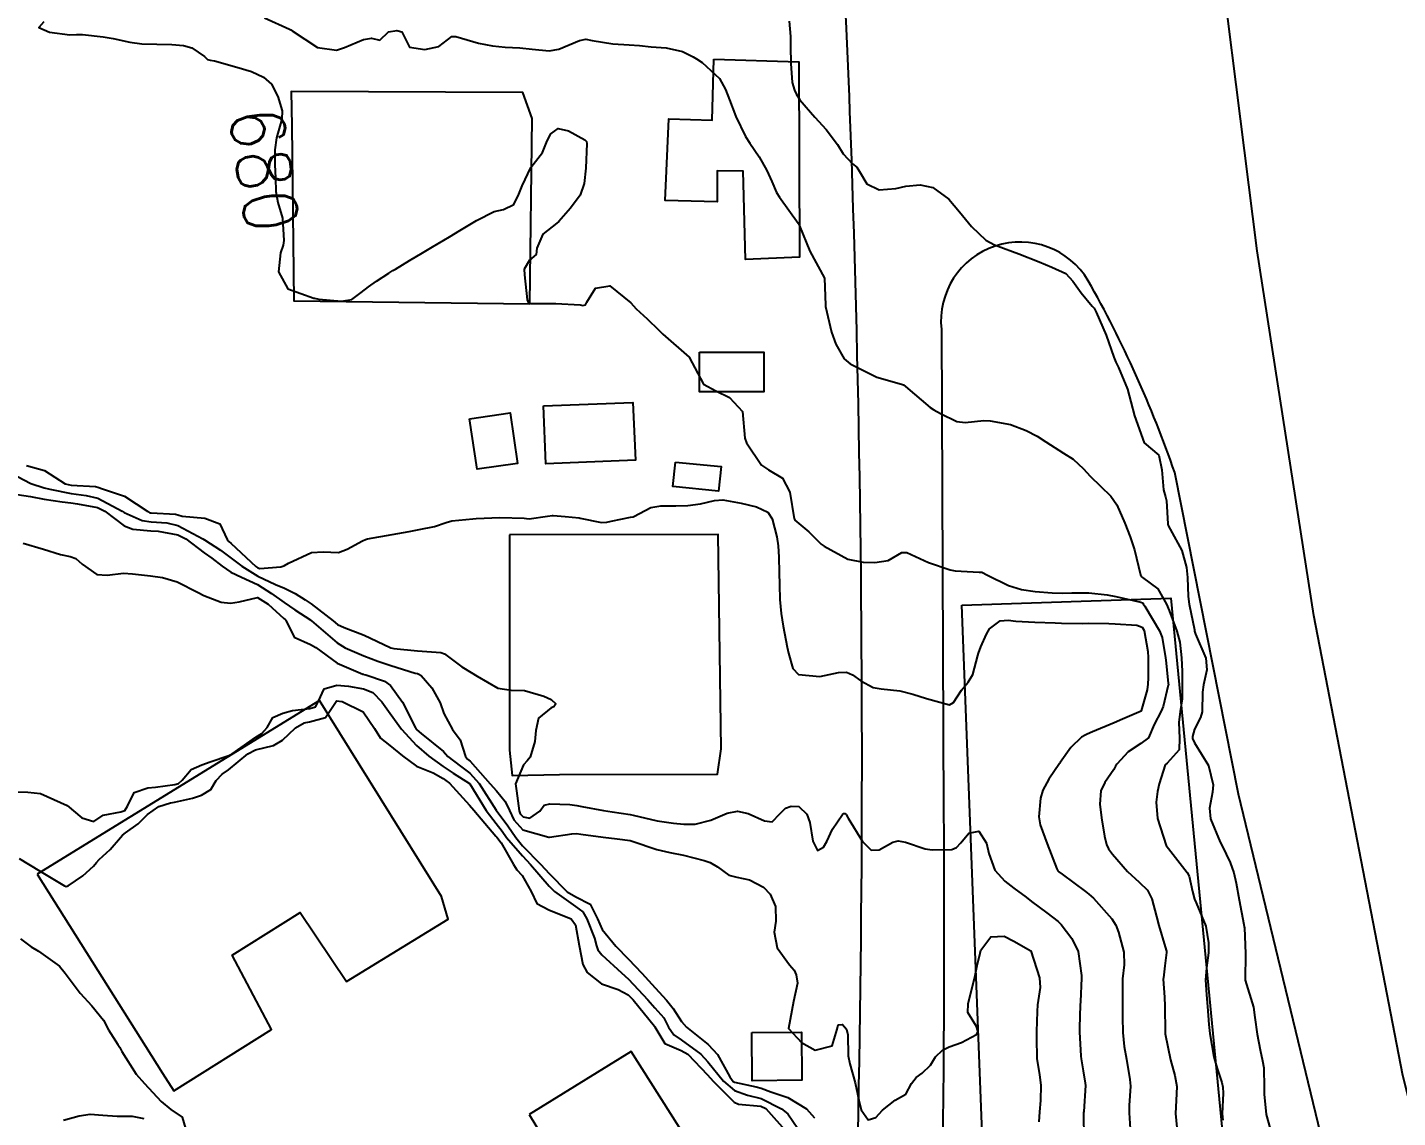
# Model space of a CAD drawing. Header units: metres. Extents: x 292545 to 299085, y 7450245 to 7463078.
# Drawn here: x 296191.8 to 296294, y 7455026 to 7455107.3 of the extents above; entities that cross this region are included whole.
import ezdxf
from ezdxf.enums import TextEntityAlignment as Align

# ---------------------------------------------------------------- set-up
doc = ezdxf.new("R2010")
doc.units = ezdxf.units.M
for name, color, linetype in [('Cotas', 45, 'Continuous'), ('Curvas de Nivel 1m', 11, 'Continuous'), ('Curvas de Nivel 5m', 15, 'Continuous'), ('Edificações', 30, 'Continuous'), ('Vias Primárias', 230, 'Continuous')]:
    doc.layers.add(name, color=color, linetype=linetype)
doc.styles.add('Style-STANDARD', font='STANDARD.shx')

msp = doc.modelspace()

# ---------------------------------------------------------------- linework, layer by layer
at = {"layer": 'Curvas de Nivel 1m', "flags": 128}
for points, elevation in [([(296209.46, 7455108.01), (296211.34, 7455107.16), (296211.44, 7455107.12), (296211.54, 7455107.05), (296213.43, 7455105.79), (296214.84, 7455105.61), (296215.43, 7455105.79), (296216.85, 7455106.4), (296217.44, 7455106.5), (296218.07, 7455106.34), (296218.72, 7455106.97), (296219.34, 7455107.07), (296219.44, 7455107.05), (296219.7, 7455106.96), (296220.29, 7455105.81), (296221.43, 7455105.65), (296222.48, 7455105.87), (296223.44, 7455106.61), (296223.73, 7455106.62), (296225.44, 7455106.13), (296226.48, 7455105.92), (296227.43, 7455105.83), (296228.5, 7455105.78), (296229.43, 7455105.67), (296230.71, 7455105.55), (296231.43, 7455105.68), (296232.95, 7455106.31), (296233.44, 7455106.41), (296233.9, 7455106.32), (296235.44, 7455106.07), (296236.67, 7455105.99), (296237.44, 7455105.95), (296238.31, 7455105.85), (296239.43, 7455105.78), (296240.64, 7455105.49), (296241.43, 7455105.11), (296241.69, 7455104.96), (296242.12, 7455104.69), (296243.41, 7455103.49), (296243.86, 7455102.67), (296244.15, 7455101.9), (296244.62, 7455100.66), (296245.35, 7455099.15), (296245.66, 7455098.65), (296246.35, 7455097.63), (296246.93, 7455096.63), (296247.31, 7455095.79), (296247.66, 7455094.98), (296247.87, 7455094.62), (296249.27, 7455092.7), (296249.33, 7455092.6), (296249.37, 7455092.5), (296250.13, 7455090.59), (296251.23, 7455088.58), (296251.3, 7455086.58), (296251.32, 7455086.47), (296251.76, 7455084.57), (296252.08, 7455083.66), (296252.7, 7455082.56), (296253.15, 7455082.2), (296254.24, 7455081.64), (296255.14, 7455081.19), (296256.97, 7455080.68), (296257.13, 7455080.62), (296257.28, 7455080.51), (296259.12, 7455078.94), (296259.39, 7455078.76), (296259.88, 7455078.48), (296261.1, 7455077.9), (296261.73, 7455077.83), (296263.11, 7455077.96), (296263.59, 7455077.95), (296265.1, 7455077.66), (296266.28, 7455077.21), (296267.09, 7455076.8), (296267.75, 7455076.38), (296269.07, 7455075.54), (296269.79, 7455075.08), (296270.54, 7455074.35), (296271.05, 7455073.81), (296272.59, 7455072.32), (296273.03, 7455071.68), (296273.64, 7455070.31), (296274.03, 7455069.28), (296274.35, 7455068.31), (296274.81, 7455066.45), (296274.9, 7455066.3), (296274.96, 7455066.26), (296276.09, 7455065.42), (296276.74, 7455064.27), (296276.94, 7455063.79), (296277.51, 7455062.26), (296277.73, 7455061.44), (296277.87, 7455060.26), (296277.9, 7455059.24), (296277.92, 7455058.26), (296277.9, 7455057.21), (296277.76, 7455056.26), (296277.65, 7455055.44), (296277.72, 7455054.26), (296277.68, 7455053.39), (296276.8, 7455052.41), (296276.65, 7455052.27), (296276.2, 7455050.86), (296276.07, 7455050.28), (296275.97, 7455049.49), (296276.06, 7455048.28), (296276.72, 7455046.27), (296278.28, 7455044.25), (296278.42, 7455043.97), (296278.69, 7455042.83), (296278.84, 7455042.25), (296278.96, 7455041.97), (296279.67, 7455040.24), (296279.88, 7455039), (296279.86, 7455038.24), (296279.72, 7455037.13), (296279.65, 7455036.24), (296279.72, 7455035.11), (296279.81, 7455034.24), (296279.89, 7455032.91), (296279.96, 7455032.24), (296280.27, 7455030.5), (296280.34, 7455030.23), (296280.53, 7455029.63), (296280.87, 7455028.57), (296280.94, 7455028.23), (296280.96, 7455027.77), (296280.9, 7455026.23), (296280.95, 7455025.76)], 679), ([(296248.6, 7455107.76), (296248.69, 7455106.61), (296248.69, 7455105.86), (296248.72, 7455104.61), (296248.82, 7455103.19), (296248.99, 7455102.61), (296249.12, 7455102.33), (296249.39, 7455101.9), (296250.51, 7455100.59), (296251.36, 7455099.68), (296252.21, 7455098.57), (296252.63, 7455097.86), (296253.33, 7455097.12), (296253.64, 7455096.87), (296253.85, 7455096.55), (296254.4, 7455095.63), (296255.31, 7455095.18), (296256.55, 7455095.28), (296257.31, 7455095.46), (296258.38, 7455095.56), (296259.31, 7455095.36), (296260.51, 7455094.47), (296261.29, 7455093.54), (296262.19, 7455092.45), (296263.26, 7455091.43), (296263.9, 7455091.07), (296265.25, 7455090.58), (296265.72, 7455090.41), (296267.24, 7455089.81), (296268.2, 7455089.41), (296269.23, 7455088.93), (296269.76, 7455088.36), (296270.37, 7455087.5), (296271.2, 7455086.51), (296271.34, 7455086.34), (296271.49, 7455086.05), (296272.23, 7455084.33), (296272.8, 7455082.69), (296272.95, 7455082.32), (296273.15, 7455081.93), (296273.84, 7455080.31), (296274.08, 7455079.35), (296274.36, 7455078.31), (296275.08, 7455076.3), (296276.17, 7455075.38), (296276.39, 7455074.28), (296276.52, 7455072.8), (296276.67, 7455072.28), (296276.73, 7455071.98), (296276.84, 7455070.27), (296276.87, 7455070.13), (296277.01, 7455069.86), (296277.88, 7455068.26), (296278.23, 7455067), (296278.31, 7455066.26), (296278.36, 7455064.84), (296278.44, 7455064.26), (296278.82, 7455062.34), (296278.84, 7455062.25), (296278.91, 7455062.02), (296279.67, 7455060.24), (296279.76, 7455059.36), (296279.49, 7455058.24), (296279.42, 7455057.69), (296279.4, 7455056.24), (296279.27, 7455055.81), (296278.83, 7455054.95), (296278.68, 7455054.39), (296278.69, 7455054.25), (296278.82, 7455053.91), (296279.88, 7455052.24), (296280.23, 7455050.79), (296280.18, 7455050.24), (296279.95, 7455049.05), (296280.02, 7455048.24), (296280.73, 7455046.5), (296280.88, 7455046.23), (296281.49, 7455045), (296281.75, 7455044.21), (296281.94, 7455043.45), (296282.15, 7455042.21), (296282.5, 7455040.36), (296282.54, 7455040.2), (296282.56, 7455040.11), (296282.63, 7455038.2), (296282.6, 7455036.2), (296283.22, 7455034.19), (296283.34, 7455033.43), (296283.51, 7455032.19), (296283.72, 7455031.01), (296283.91, 7455030.19), (296284, 7455029.66), (296284.03, 7455028.19), (296284.03, 7455027.71), (296284.17, 7455026.18), (296284.48, 7455025.11)], 678), ([(296191.73, 7455074.61), (296193.05, 7455074.24), (296194.6, 7455073.25), (296195.04, 7455073.14), (296196.86, 7455073.04), (296197.04, 7455073), (296197.39, 7455072.87), (296199.03, 7455072.33), (296200.78, 7455071.17), (296200.93, 7455071.09), (296201.01, 7455071.08), (296202.84, 7455070.99), (296203.01, 7455070.94), (296203.33, 7455070.83), (296205.01, 7455070.67), (296206.15, 7455070.26), (296206.68, 7455069.1), (296206.82, 7455068.94), (296206.99, 7455068.8), (296208.82, 7455067.08), (296208.97, 7455066.98), (296209.13, 7455066.92), (296210.68, 7455067.06), (296210.91, 7455067.12), (296210.97, 7455067.16), (296211.25, 7455067.33), (296212.98, 7455068.13), (296213.84, 7455068.17), (296214.98, 7455068.11), (296215.63, 7455068.36), (296216.78, 7455068.99), (296216.99, 7455069.09), (296217.14, 7455069.13), (296219, 7455069.47), (296220.26, 7455069.69), (296221, 7455069.83), (296222.15, 7455070.07), (296223.01, 7455070.35), (296223.44, 7455070.47), (296225.01, 7455070.63), (296225.25, 7455070.65), (296227.01, 7455070.74), (296228.84, 7455070.67), (296229.01, 7455070.65), (296229.22, 7455070.63), (296230.58, 7455070.82), (296230.96, 7455070.88), (296231.01, 7455070.88), (296231.89, 7455070.81), (296232.93, 7455070.71), (296233.01, 7455070.69), (296234.6, 7455070.36), (296235.01, 7455070.39), (296235.32, 7455070.46), (296236.76, 7455070.75), (296236.97, 7455070.79), (296237.01, 7455070.81), (296238.29, 7455071.47), (296239.03, 7455071.59), (296240.14, 7455071.6), (296241.03, 7455071.62), (296241.98, 7455071.74), (296243.03, 7455072.01), (296243.65, 7455072.05), (296245.03, 7455071.79), (296246.15, 7455071.52), (296247.02, 7455071.12), (296247.34, 7455070.63), (296247.67, 7455069.29), (296247.77, 7455068.62), (296247.84, 7455067.76), (296247.86, 7455066.62), (296247.87, 7455065.7), (296247.91, 7455064.62), (296247.99, 7455063.56), (296248.14, 7455062.62), (296248.46, 7455061.05), (296248.55, 7455060.61), (296248.88, 7455059.47), (296249.3, 7455059.02), (296250.88, 7455058.87), (296252.29, 7455059.16), (296252.88, 7455059.2), (296253.31, 7455058.99), (296253.95, 7455058.54), (296254.87, 7455058.05), (296255.45, 7455057.94), (296256.86, 7455057.8), (296257.81, 7455057.55), (296258.85, 7455057.23), (296260.56, 7455056.76), (296260.85, 7455056.94), (296261.45, 7455057.86), (296261.94, 7455058.45), (296262.3, 7455059.02), (296262.67, 7455060.44), (296262.72, 7455060.61), (296262.9, 7455061.07), (296263.32, 7455062.03), (296263.54, 7455062.43), (296264.33, 7455063.03), (296264.93, 7455063.06), (296265.5, 7455062.99), (296266.93, 7455062.91), (296268.43, 7455062.86), (296268.92, 7455062.85), (296270.44, 7455062.83), (296270.92, 7455062.84), (296272.43, 7455062.82), (296272.92, 7455062.79), (296274.52, 7455062.71), (296274.92, 7455062.56), (296275.08, 7455062.3), (296275.34, 7455060.74), (296275.38, 7455060.29), (296275.37, 7455058.78), (296275.36, 7455058.29), (296275.29, 7455057.87), (296274.85, 7455056.3), (296274.84, 7455056.28), (296273.46, 7455055.69), (296272.83, 7455055.42), (296271.21, 7455054.73), (296270.83, 7455054.57), (296270.67, 7455054.5), (296270.4, 7455054.35), (296269.61, 7455053.57), (296268.8, 7455052.44), (296268.78, 7455052.4), (296268.76, 7455052.37), (296267.96, 7455051.2), (296267.51, 7455050.38), (296267.35, 7455049.8), (296267.22, 7455048.39), (296267.31, 7455047.81), (296267.84, 7455046.38), (296268.55, 7455044.53), (296268.63, 7455044.37), (296268.7, 7455044.3), (296268.96, 7455044.11), (296270.69, 7455042.83), (296270.96, 7455042.62), (296271.3, 7455042.34), (296272.66, 7455040.79), (296272.95, 7455040.32), (296273.16, 7455039.8), (296273.57, 7455038.31), (296273.58, 7455037.35), (296273.46, 7455036.31), (296273.45, 7455035.47), (296273.46, 7455034.31), (296273.45, 7455033.44), (296273.48, 7455032.31), (296273.59, 7455031.26), (296273.75, 7455030.31), (296274.01, 7455028.81), (296274.05, 7455028.3), (296273.96, 7455026.85), (296273.95, 7455026.31), (296274.05, 7455024.73)], 681), ([(296191.05, 7455073.78), (296192.05, 7455073.28), (296193.04, 7455072.95), (296193.46, 7455072.84), (296195.04, 7455072.52), (296196.18, 7455072.38), (296197.03, 7455072.17), (296198.85, 7455071.2), (296199.01, 7455071.1), (296200.34, 7455070.51), (296201.01, 7455070.41), (296202.18, 7455070.34), (296203, 7455070.13), (296204.88, 7455069.13), (296204.99, 7455069.06), (296206.18, 7455068.3), (296206.98, 7455067.7), (296207.77, 7455067.09), (296208.96, 7455066.35), (296210.3, 7455065.72), (296210.95, 7455065.47), (296211.75, 7455065.05), (296212.49, 7455064.59), (296212.94, 7455064.29), (296214.58, 7455063.01), (296214.92, 7455062.76), (296215.4, 7455062.52), (296216.91, 7455061.94), (296218.83, 7455061.02), (296218.89, 7455061), (296219.12, 7455060.96), (296220.89, 7455060.78), (296222.63, 7455060.65), (296222.89, 7455060.56), (296224.18, 7455059.6), (296224.88, 7455059.16), (296225.32, 7455058.89), (296226.86, 7455058), (296227.86, 7455057.86), (296228.86, 7455057.82), (296230.29, 7455057.39), (296230.86, 7455057.15), (296231.2, 7455056.82), (296231.06, 7455056.61), (296230.85, 7455056.52), (296229.91, 7455055.76), (296229.71, 7455054.83), (296229.63, 7455054.01), (296229.29, 7455052.84), (296229.06, 7455052.58), (296228.79, 7455052.29), (296228.2, 7455050.85), (296228.26, 7455050.34), (296228.45, 7455048.84), (296228.53, 7455048.62), (296228.75, 7455048.39), (296229.27, 7455048.31), (296230, 7455048.83), (296230.33, 7455049.26), (296230.76, 7455049.36), (296232.25, 7455049.31), (296232.76, 7455049.25), (296233.13, 7455049.17), (296234.75, 7455048.87), (296235.41, 7455048.76), (296236.75, 7455048.57), (296236.97, 7455048.53), (296238.75, 7455048.1), (296239.96, 7455047.93), (296240.74, 7455047.85), (296241.58, 7455047.85), (296242.75, 7455048.15), (296243.98, 7455048.66), (296244.75, 7455048.83), (296245.55, 7455048.64), (296246.75, 7455048.11), (296247.34, 7455048.03), (296247.91, 7455048.62), (296248.33, 7455049.04), (296248.76, 7455049.2), (296249.32, 7455049.16), (296249.92, 7455048.59), (296250.13, 7455047.97), (296250.37, 7455046.59), (296250.72, 7455045.89), (296251.16, 7455046.14), (296251.41, 7455046.57), (296251.82, 7455047.49), (296252.58, 7455048.56), (296252.68, 7455048.64), (296252.75, 7455048.64), (296252.84, 7455048.56), (296253.01, 7455048.3), (296254.06, 7455046.55), (296254.72, 7455045.91), (296255.32, 7455045.93), (296256.32, 7455046.52), (296256.73, 7455046.61), (296257.27, 7455046.5), (296258.73, 7455046.01), (296259.27, 7455045.94), (296260.73, 7455045.95), (296261.09, 7455046.1), (296261.39, 7455046.45), (296262.01, 7455047.18), (296262.74, 7455047.32), (296263.32, 7455046.43), (296263.5, 7455045.65), (296263.94, 7455044.43), (296264.69, 7455043.59), (296265.36, 7455043.08), (296266.27, 7455042.4), (296266.68, 7455042.09), (296267.81, 7455041.23), (296268.66, 7455040.6), (296268.89, 7455040.37), (296269.68, 7455039.32), (296270.14, 7455038.35), (296270.39, 7455036.57), (296270.39, 7455036.35), (296270.32, 7455034.62), (296270.31, 7455034.35), (296270.25, 7455032.67), (296270.26, 7455032.35), (296270.36, 7455030.53), (296270.38, 7455030.35), (296270.52, 7455029.44), (296270.68, 7455028.52), (296270.69, 7455028.35), (296270.57, 7455026.42), (296270.56, 7455026.35), (296270.56, 7455026.28), (296270.58, 7455024.35)], 682), ([(296191.03, 7455072.44), (296192.01, 7455072.31), (296193.03, 7455072.11), (296194.37, 7455071.91), (296195.03, 7455071.82), (296195.53, 7455071.75), (296197.02, 7455071.48), (296197.57, 7455071.21), (296199, 7455070.12), (296199.66, 7455069.85), (296201, 7455069.74), (296201.54, 7455069.71), (296203, 7455069.44), (296203.61, 7455069.14), (296204.98, 7455068.1), (296205.55, 7455067.69), (296206.3, 7455067.11), (296206.97, 7455066.64), (296207.76, 7455066.29), (296208.95, 7455065.72), (296210, 7455065.07), (296210.94, 7455064.4), (296211.73, 7455063.85), (296212.92, 7455063.07), (296212.98, 7455063.03), (296214.9, 7455061.37), (296215.48, 7455061), (296216.89, 7455060.4), (296217.92, 7455060.01), (296218.88, 7455059.7), (296220.7, 7455059.11), (296220.87, 7455059.08), (296220.99, 7455059.05), (296221.16, 7455058.94), (296221.96, 7455058.02), (296222.58, 7455056.91), (296222.84, 7455056.1), (296223.5, 7455054.91), (296224.06, 7455054.14), (296224.47, 7455052.89), (296224.62, 7455052.71), (296224.8, 7455052.56), (296226.3, 7455050.87), (296226.78, 7455050.35), (296227.43, 7455049.53), (296227.73, 7455048.86), (296228.06, 7455048.17), (296228.74, 7455047.44), (296230.68, 7455046.88), (296230.73, 7455046.88), (296232.4, 7455047.14), (296232.74, 7455047.15), (296233.06, 7455047.11), (296234.73, 7455046.88), (296235.78, 7455046.76), (296236.73, 7455046.63), (296236.9, 7455046.58), (296238.72, 7455045.95), (296239.7, 7455045.73), (296240.72, 7455045.54), (296242.25, 7455045.14), (296242.71, 7455044.99), (296243.25, 7455044.67), (296244.09, 7455044.05), (296244.7, 7455043.89), (296245.65, 7455043.69), (296246.69, 7455043.15), (296247.18, 7455042.63), (296247.57, 7455041.72), (296247.61, 7455040.62), (296247.48, 7455039.79), (296247.71, 7455038.62), (296248.62, 7455037.35), (296248.96, 7455036.95), (296249.12, 7455036.6), (296249.21, 7455035.99), (296248.91, 7455034.61), (296248.56, 7455032.61), (296249.53, 7455031.57), (296250.55, 7455031), (296251.81, 7455031.31), (296252.17, 7455032.56), (296252.26, 7455032.87), (296252.57, 7455032.91), (296252.88, 7455032.56), (296252.97, 7455032.14), (296253.01, 7455030.56), (296253.13, 7455029.96), (296253.53, 7455028.55), (296253.8, 7455027.25), (296253.98, 7455026.55), (296254.48, 7455025.79), (296255.06, 7455025.96), (296255.56, 7455026.52), (296256.5, 7455027.26), (296257.31, 7455027.7), (296257.72, 7455028.5), (296258.06, 7455028.95), (296258.52, 7455029.28), (296259.15, 7455029.87), (296259.52, 7455030.48), (296260.03, 7455030.98), (296260.54, 7455031.23), (296261.44, 7455031.57), (296262.56, 7455032.17), (296262.68, 7455032.32), (296262.68, 7455032.44), (296262.57, 7455032.75), (296261.93, 7455033.8), (296261.94, 7455034.45), (296262.08, 7455034.96), (296262.44, 7455036.44), (296262.62, 7455037.31), (296262.84, 7455038.23), (296262.89, 7455038.44), (296263.63, 7455039.45), (296264.64, 7455039.49), (296265.35, 7455039.12), (296266.63, 7455038.39), (296267.27, 7455036.38), (296267.31, 7455035.67), (296267.12, 7455034.38), (296267.09, 7455033.88), (296267.05, 7455032.39), (296267.04, 7455031.9), (296267.08, 7455030.38), (296267.27, 7455029.14), (296267.37, 7455028.39), (296267.34, 7455027.23), (296267.28, 7455026.39), (296267.22, 7455025.65)], 683), ([(296191.46, 7455068.81), (296192.98, 7455068.36), (296194.25, 7455067.98), (296194.98, 7455067.82), (296195.4, 7455067.66), (296195.86, 7455067.24), (296196.96, 7455066.49), (296197.73, 7455066.44), (296198.96, 7455066.59), (296199.63, 7455066.53), (296200.96, 7455066.37), (296201.86, 7455066.26), (296202.95, 7455065.92), (296204.52, 7455065.13), (296204.94, 7455064.91), (296206.25, 7455064.42), (296206.94, 7455064.35), (296207.59, 7455064.44), (296208.94, 7455064.77), (296209.75, 7455064.26), (296210.92, 7455063.19), (296211, 7455063.13), (296211.06, 7455063.06), (296211.67, 7455061.81), (296212.9, 7455061.25), (296213.3, 7455061.03), (296214.88, 7455059.86), (296216.81, 7455059.05), (296216.87, 7455059.03), (296216.9, 7455059.02), (296217.03, 7455058.99), (296218.42, 7455058.52), (296218.87, 7455058.2), (296219.77, 7455056.95), (296220.72, 7455055.05), (296220.78, 7455054.94), (296220.82, 7455054.89), (296221.15, 7455054.61), (296222.81, 7455053.27), (296222.98, 7455053.09), (296223.15, 7455052.91), (296224.09, 7455052.19), (296224.79, 7455051.65), (296225.48, 7455050.88), (296226.75, 7455048.89), (296227.61, 7455047.73), (296228.21, 7455046.85), (296228.72, 7455046.23), (296230.08, 7455044.83), (296230.7, 7455044.17), (296232.03, 7455042.81), (296232.68, 7455042.42), (296233.76, 7455041.87), (296234.31, 7455040.78), (296234.65, 7455039.98), (296235.68, 7455038.76), (296236.62, 7455037.79), (296237.62, 7455036.74), (296238.6, 7455035.64), (296239.44, 7455034.72), (296239.95, 7455034.09), (296240.57, 7455033.13), (296240.93, 7455032.7), (296242.55, 7455031.41), (296243.25, 7455030.67), (296244.18, 7455029), (296244.42, 7455028.66), (296244.51, 7455028.59), (296246.14, 7455028.26), (296246.51, 7455028.15), (296247.24, 7455027.89), (296248.5, 7455027.45), (296249.89, 7455026.6), (296250.48, 7455025.94)], 684), ([(296191.18, 7455045.29), (296192.7, 7455044.36), (296194.55, 7455043.25), (296194.68, 7455043.21), (296194.83, 7455043.25), (296195.93, 7455043.99), (296196.71, 7455044.71), (296196.93, 7455045), (296197.14, 7455045.22), (296197.96, 7455045.97), (296198.73, 7455046.85), (296198.89, 7455047.04), (296199.11, 7455047.2), (296200.04, 7455047.88), (296200.75, 7455048.56), (296201.6, 7455049.17), (296202.47, 7455049.44), (296202.76, 7455049.49), (296204.1, 7455049.8), (296204.77, 7455050.02), (296205.47, 7455050.43), (296205.86, 7455051.12), (296206.32, 7455051.58), (296206.79, 7455051.9), (296208.23, 7455053.09), (296208.81, 7455053.4), (296210.14, 7455053.73), (296210.81, 7455054.13), (296211.78, 7455055.05), (296212.44, 7455055.42), (296212.83, 7455055.48), (296214.03, 7455055.82), (296214.81, 7455057.01), (296214.83, 7455057.04), (296214.85, 7455057.05), (296215.25, 7455057.01), (296216.84, 7455056.22), (296217.67, 7455054.98), (296218.12, 7455054.27), (296218.81, 7455053.73), (296219.76, 7455052.95), (296220.8, 7455052.18), (296222.04, 7455051.68), (296222.79, 7455051.26), (296222.99, 7455051.12), (296223.26, 7455050.91), (296224.76, 7455049.27), (296225.08, 7455048.89), (296226.73, 7455046.95), (296226.77, 7455046.9), (296226.79, 7455046.87), (296227.13, 7455046.46), (296228.05, 7455044.85), (296228.3, 7455044.44), (296228.69, 7455044.03), (296229.35, 7455042.83), (296229.78, 7455041.94), (296230.67, 7455041.47), (296232.34, 7455040.8), (296232.66, 7455040.33), (296232.93, 7455038.8), (296233.21, 7455037.38), (296233.53, 7455036.79), (296234.6, 7455035.95), (296235.84, 7455035.51), (296236.59, 7455035.11), (296236.97, 7455034.75), (296238.56, 7455032.77), (296238.58, 7455032.75), (296238.59, 7455032.73), (296239.32, 7455031.49), (296240.55, 7455030.97), (296241.03, 7455030.7), (296242.52, 7455029.14), (296242.94, 7455028.68), (296244.5, 7455027.11), (296244.81, 7455026.97), (296246.49, 7455026.8), (296246.87, 7455026.63), (296248.47, 7455024.83)], 686), ([(296191.27, 7455039.29), (296192.06, 7455038.71), (296192.62, 7455038.38), (296194.17, 7455037.25), (296194.61, 7455036.74), (296195.71, 7455035.24), (296196.58, 7455034.3), (296197.45, 7455033.22), (296197.84, 7455032.5), (296198.54, 7455031.41), (296198.68, 7455031.2), (296198.84, 7455030.9), (296199.9, 7455029.19), (296200.51, 7455028.49), (296201.76, 7455027.17), (296202.49, 7455026.56), (296203.32, 7455025.99), (296203.59, 7455025.14)], 687), ([(296194.48, 7455025.76), (296195.64, 7455026.08), (296196.48, 7455026.21), (296197.41, 7455026.14), (296198.48, 7455026.06), (296199.61, 7455026.06), (296200.48, 7455025.89)], 688)]:
    msp.add_lwpolyline(points, dxfattribs=dict(at, elevation=elevation))
at = {"layer": 'Curvas de Nivel 5m', "flags": 128}
for points, elevation in [([(296193.01, 7455107.71), (296192.63, 7455107.28), (296193.44, 7455106.94), (296194.94, 7455106.75), (296195.44, 7455106.77), (296195.9, 7455106.77), (296197.44, 7455106.59), (296198.18, 7455106.46), (296199.43, 7455106.19), (296200.31, 7455106.07), (296201.43, 7455106.04), (296202.57, 7455106.02), (296203.43, 7455105.95), (296204.05, 7455105.76), (296204.99, 7455105.13), (296205.21, 7455104.91), (296205.42, 7455104.84), (296205.75, 7455104.79), (296207.41, 7455104.33), (296208.49, 7455104), (296209.4, 7455103.59), (296209.99, 7455103.07), (296210.47, 7455102.15), (296210.79, 7455101.06), (296210.76, 7455100.45), (296210.37, 7455099.06), (296210.24, 7455098.17), (296210.24, 7455097.07), (296210.29, 7455096.04), (296210.32, 7455095.06), (296210.46, 7455094.23), (296210.82, 7455093.06), (296210.92, 7455091.39), (296210.86, 7455091.06), (296210.67, 7455090.48), (296210.51, 7455089.06), (296211.21, 7455087.79), (296213.14, 7455087.09), (296213.2, 7455087.09), (296213.52, 7455087.03), (296215.2, 7455086.87), (296215.98, 7455087), (296216.69, 7455087.51), (296217.22, 7455087.94), (296217.82, 7455088.37), (296218.73, 7455088.96), (296219.04, 7455089.15), (296219.24, 7455089.27), (296220.29, 7455089.9), (296221.25, 7455090.48), (296222, 7455090.93), (296223.26, 7455091.68), (296224.03, 7455092.14), (296225.27, 7455092.89), (296226.6, 7455093.56), (296227.29, 7455093.7), (296228.06, 7455094.08), (296228.44, 7455094.85), (296228.69, 7455095.47), (296229.32, 7455096.84), (296230.2, 7455097.97), (296230.56, 7455098.83), (296230.83, 7455099.36), (296231.36, 7455099.75), (296232.14, 7455099.59), (296233.35, 7455098.92), (296233.49, 7455098.79), (296233.5, 7455098.64), (296233.43, 7455096.79), (296233.31, 7455095.66), (296233, 7455094.79), (296232.29, 7455093.81), (296231.43, 7455092.82), (296231.27, 7455092.7), (296230.23, 7455091.86), (296229.78, 7455090.83), (296229.73, 7455090.35), (296229.24, 7455089.92), (296228.83, 7455089.25), (296228.85, 7455088.84), (296229.07, 7455086.98), (296229.11, 7455086.84), (296229.2, 7455086.72), (296229.34, 7455086.7), (296231.2, 7455086.69), (296233, 7455086.59), (296233.2, 7455086.56), (296233.4, 7455086.59), (296233.52, 7455086.79), (296234.15, 7455087.85), (296235.22, 7455088.01), (296236.8, 7455086.75), (296237.2, 7455086.31), (296238.01, 7455085.56), (296238.87, 7455084.72), (296239.18, 7455084.4), (296241.15, 7455082.7), (296242.2, 7455080.69), (296243.13, 7455080.19), (296244.15, 7455079.69), (296245.11, 7455078.65), (296245.3, 7455076.65), (296245.42, 7455076.3), (296246.54, 7455074.64), (296247.06, 7455074.28), (296248.11, 7455073.67), (296248.65, 7455072.61), (296248.98, 7455070.63), (296249, 7455070.6), (296249.01, 7455070.54), (296250.06, 7455069.65), (296250.99, 7455068.75), (296251.21, 7455068.58), (296252.98, 7455067.63), (296254.12, 7455067.4), (296254.98, 7455067.37), (296255.98, 7455067.52), (296256.99, 7455068.12), (296257.37, 7455068.13), (296258.98, 7455067.38), (296260.61, 7455066.83), (296260.97, 7455066.75), (296262.76, 7455066.65), (296262.97, 7455066.65), (296263.39, 7455066.44), (296264.96, 7455065.66), (296265.92, 7455065.37), (296266.95, 7455065.21), (296268.21, 7455065.12), (296268.95, 7455065.09), (296269.69, 7455065.1), (296270.95, 7455065.1), (296272.32, 7455064.96), (296272.95, 7455064.83), (296274.83, 7455064.41), (296274.94, 7455064.37), (296274.99, 7455064.34), (296275.01, 7455064.3), (296275.13, 7455064.11), (296276.23, 7455062.28), (296276.41, 7455061.78), (296276.67, 7455060.27), (296276.69, 7455060.08), (296276.87, 7455058.37), (296276.88, 7455058.27), (296276.87, 7455058.21), (296276.48, 7455056.64), (296276.33, 7455056.28), (296275.83, 7455055.28), (296275.39, 7455054.29), (296274.82, 7455053.86), (296273.88, 7455053.24), (296273.03, 7455052.32), (296272.94, 7455052.18), (296272.8, 7455051.93), (296272.14, 7455050.97), (296271.85, 7455050.33), (296271.77, 7455049.34), (296271.88, 7455048.33), (296272.11, 7455046.95), (296272.26, 7455046.33), (296272.42, 7455046.02), (296272.72, 7455045.61), (296273.83, 7455044.31), (296274.7, 7455043.53), (296275.32, 7455042.92), (296275.64, 7455042.29), (296275.99, 7455040.96), (296276.16, 7455040.28), (296276.64, 7455038.71), (296276.74, 7455038.38), (296276.75, 7455038.28), (296276.62, 7455037.29), (296276.51, 7455036.39), (296276.5, 7455036.28), (296276.59, 7455034.95), (296276.62, 7455034.28), (296276.63, 7455032.34), (296276.63, 7455032.28), (296276.64, 7455032.2), (296277.05, 7455030.27), (296277.35, 7455029.1), (296277.5, 7455028.27), (296277.46, 7455027.23), (296277.41, 7455026.27), (296277.51, 7455025.23)], 680), ([(296190.77, 7455050.26), (296191.81, 7455050.24), (296192.77, 7455050.14), (296194.75, 7455049.25), (296195.84, 7455048.33), (296196.74, 7455048.05), (296197.43, 7455048.53), (296198.75, 7455048.77), (296199.06, 7455048.88), (296199.24, 7455049.2), (296199.75, 7455050.21), (296200.77, 7455050.56), (296201.33, 7455050.62), (296202.78, 7455050.8), (296203.05, 7455050.88), (296203.34, 7455051.14), (296203.99, 7455051.94), (296204.79, 7455052.29), (296205.41, 7455052.51), (296206.8, 7455052.97), (296207.05, 7455053.11), (296208.82, 7455054.35), (296209.28, 7455054.61), (296209.68, 7455055.07), (296210.1, 7455055.8), (296210.84, 7455056.14), (296211.57, 7455056.32), (296212.84, 7455056.48), (296213.27, 7455056.6), (296213.5, 7455057.02), (296213.93, 7455057.95), (296214.86, 7455058.21), (296215.73, 7455058.14), (296216.86, 7455057.95), (296217.55, 7455057.67), (296218.23, 7455056.97), (296218.84, 7455056.1), (296219.69, 7455054.95), (296220.81, 7455053.72), (296221.73, 7455052.93), (296222.8, 7455052.16), (296223.54, 7455051.66), (296224.76, 7455050.89), (296224.78, 7455050.87), (296226, 7455048.88), (296226.74, 7455047.9), (296227.19, 7455047.32), (296227.53, 7455046.86), (296228.71, 7455045.49), (296229.3, 7455044.83), (296230.69, 7455043.23), (296231.1, 7455042.82), (296232.67, 7455041.7), (296233.2, 7455041.32), (296233.51, 7455040.79), (296234.07, 7455039.35), (296234.24, 7455038.78), (296234.33, 7455038.47), (296234.63, 7455038.09), (296236.1, 7455036.76), (296236.61, 7455036.29), (296238.06, 7455034.74), (296238.58, 7455034.16), (296239.24, 7455033.39), (296239.61, 7455032.71), (296239.99, 7455032.14), (296240.55, 7455031.77), (296242, 7455030.69), (296242.53, 7455030.12), (296243.71, 7455028.67), (296244.51, 7455027.97), (296245.49, 7455027.63), (296246.5, 7455027.39), (296248.02, 7455026.61), (296248.49, 7455026.23), (296249.62, 7455024.6)], 685)]:
    msp.add_lwpolyline(points, dxfattribs=dict(at, elevation=elevation))
at = {"layer": 'Edificações'}
for points in [[(296242.97, 7455104.92), (296249.33, 7455104.73), (296249.37, 7455090.16), (296245.33, 7455089.98), (296245.18, 7455096.58), (296243.24, 7455096.6), (296243.24, 7455094.27), (296239.36, 7455094.37), (296239.63, 7455100.48), (296242.85, 7455100.38)], [(296211.52, 7455099.95), (296211.65, 7455086.9), (296229.26, 7455086.66), (296229.44, 7455100.51), (296228.74, 7455102.44), (296211.47, 7455102.52)], [(296241.9, 7455083.07), (296246.72, 7455083.06), (296246.71, 7455080.1), (296241.9, 7455080.1)], [(296230.28, 7455079.05), (296236.95, 7455079.32), (296237.13, 7455075), (296230.45, 7455074.73)], [(296224.77, 7455078.09), (296227.78, 7455078.53), (296228.33, 7455074.77), (296225.32, 7455074.33)], [(296240.12, 7455074.87), (296243.52, 7455074.53), (296243.33, 7455072.7), (296239.93, 7455073.04)], [(296227.73, 7455069.45), (296227.73, 7455053.36), (296227.93, 7455051.49), (296231.46, 7455051.56), (296243.26, 7455051.59), (296243.52, 7455053.48), (296243.3, 7455069.47)], [(296261.48, 7455064.18), (296277.07, 7455064.72), (296280.93, 7455024.51), (296263.07, 7455022.89)], [(296192.51, 7455044.12), (296201.87, 7455029.28), (296202.71, 7455027.95), (296209.99, 7455032.54), (296207.05, 7455038.07), (296212.14, 7455041.25), (296215.59, 7455036.12), (296223.16, 7455040.76), (296222.66, 7455042.46), (296213.56, 7455057.07)], [(296245.81, 7455032.3), (296249.53, 7455032.33), (296249.55, 7455028.74), (296245.83, 7455028.71)], [(296229.22, 7455026.2), (296232.38, 7455020.93), (296226.88, 7455017.27), (296223.45, 7455022.77), (296215.69, 7455017.94), (296226.12, 7455001.48), (296233.67, 7455006.31), (296230.57, 7455011.58), (296231.89, 7455012.46), (296233.76, 7455009.5), (296236.75, 7455011.29), (296234.85, 7455014.48), (296236.05, 7455015.19), (296239.39, 7455009.95), (296247.07, 7455014.71), (296236.81, 7455030.88)]]:
    msp.add_lwpolyline(points, close=True, dxfattribs=at)
at = {"layer": 'Vias Primárias'}
msp.add_lwpolyline([(296271.95, 7455209.07), (296258.67, 7455206.67, 0.224683), (296247.54, 7455198.72, 0.198436), (296246.34, 7455188.49, 0.004846), (296248.32, 7455174.61, 0.024767), (296250.51, 7455136.92, -0.017622), (296253.11, 7455101.02, -0.02228), (296252.24, 7454984.76, -0.057178), (296249.05, 7454965.75, -0.517376), (296226.12, 7454957.76, 0.026577), (296196.69, 7454976.47), (296145.09, 7455012.32), (296118.96, 7455028.93), (296103.62, 7455037.24)], format="xyb", dxfattribs=at)
msp.add_lwpolyline([(296623.41, 7454359.7), (296597.5, 7454401.19), (296575.35, 7454437.81), (296546.86, 7454483.98), (296522.03, 7454524.91), (296503.5, 7454554.11), (296479.41, 7454591.61), (296457, 7454627.84), (296437.76, 7454659.49), (296419.54, 7454691.22), (296405.08, 7454719.91), (296391.77, 7454749.95), (296378.77, 7454782.34), (296367.71, 7454812.56), (296355.11, 7454845.88), (296341.96, 7454881.96), (296333.31, 7454905.23), (296321.24, 7454939.23), (296308.1, 7454977.78), (296299.92, 7455006.96), (296294.36, 7455029.11), (296287.72, 7455063.42), (296283.49, 7455090.63), (296279.74, 7455120.4)], dxfattribs=at)
msp.add_lwpolyline([(296309.76, 7454805.34, -0.015201), (296349.1, 7454785.34, -0.005767), (296356.78, 7454779.84, 0.538097), (296368.51, 7454791.02, 0.005928), (296360.14, 7454813.1), (296336.52, 7454876.49), (296322.6, 7454914.66), (296310.52, 7454949.63), (296299.8, 7454982.14), (296290.83, 7455014), (296282.12, 7455050.08), (296277.36, 7455074.08, 0.045261), (296270.9, 7455088.4, 0.803968), (296259.95, 7455084.76), (296260.11, 7455048.87, -0.011835), (296259.08, 7454986.95, -0.081787), (296248, 7454933.3, 0.099085), (296248.88, 7454877.76, 0.058929), (296262.91, 7454838.84, 0.147795), (296293.35, 7454813.55, -0.006324)], format="xyb", close=True, dxfattribs=at)

# ---------------------------------------------------------------- texts
at = {"layer": 'Cotas', "style": 'Style-STANDARD'}
msp.add_text('680', height=4, rotation=278.5031, dxfattribs=at).set_placement((296209.44, 7455096.7, 680), align=Align.MIDDLE_CENTER)

doc.saveas('drawing.dxf')
